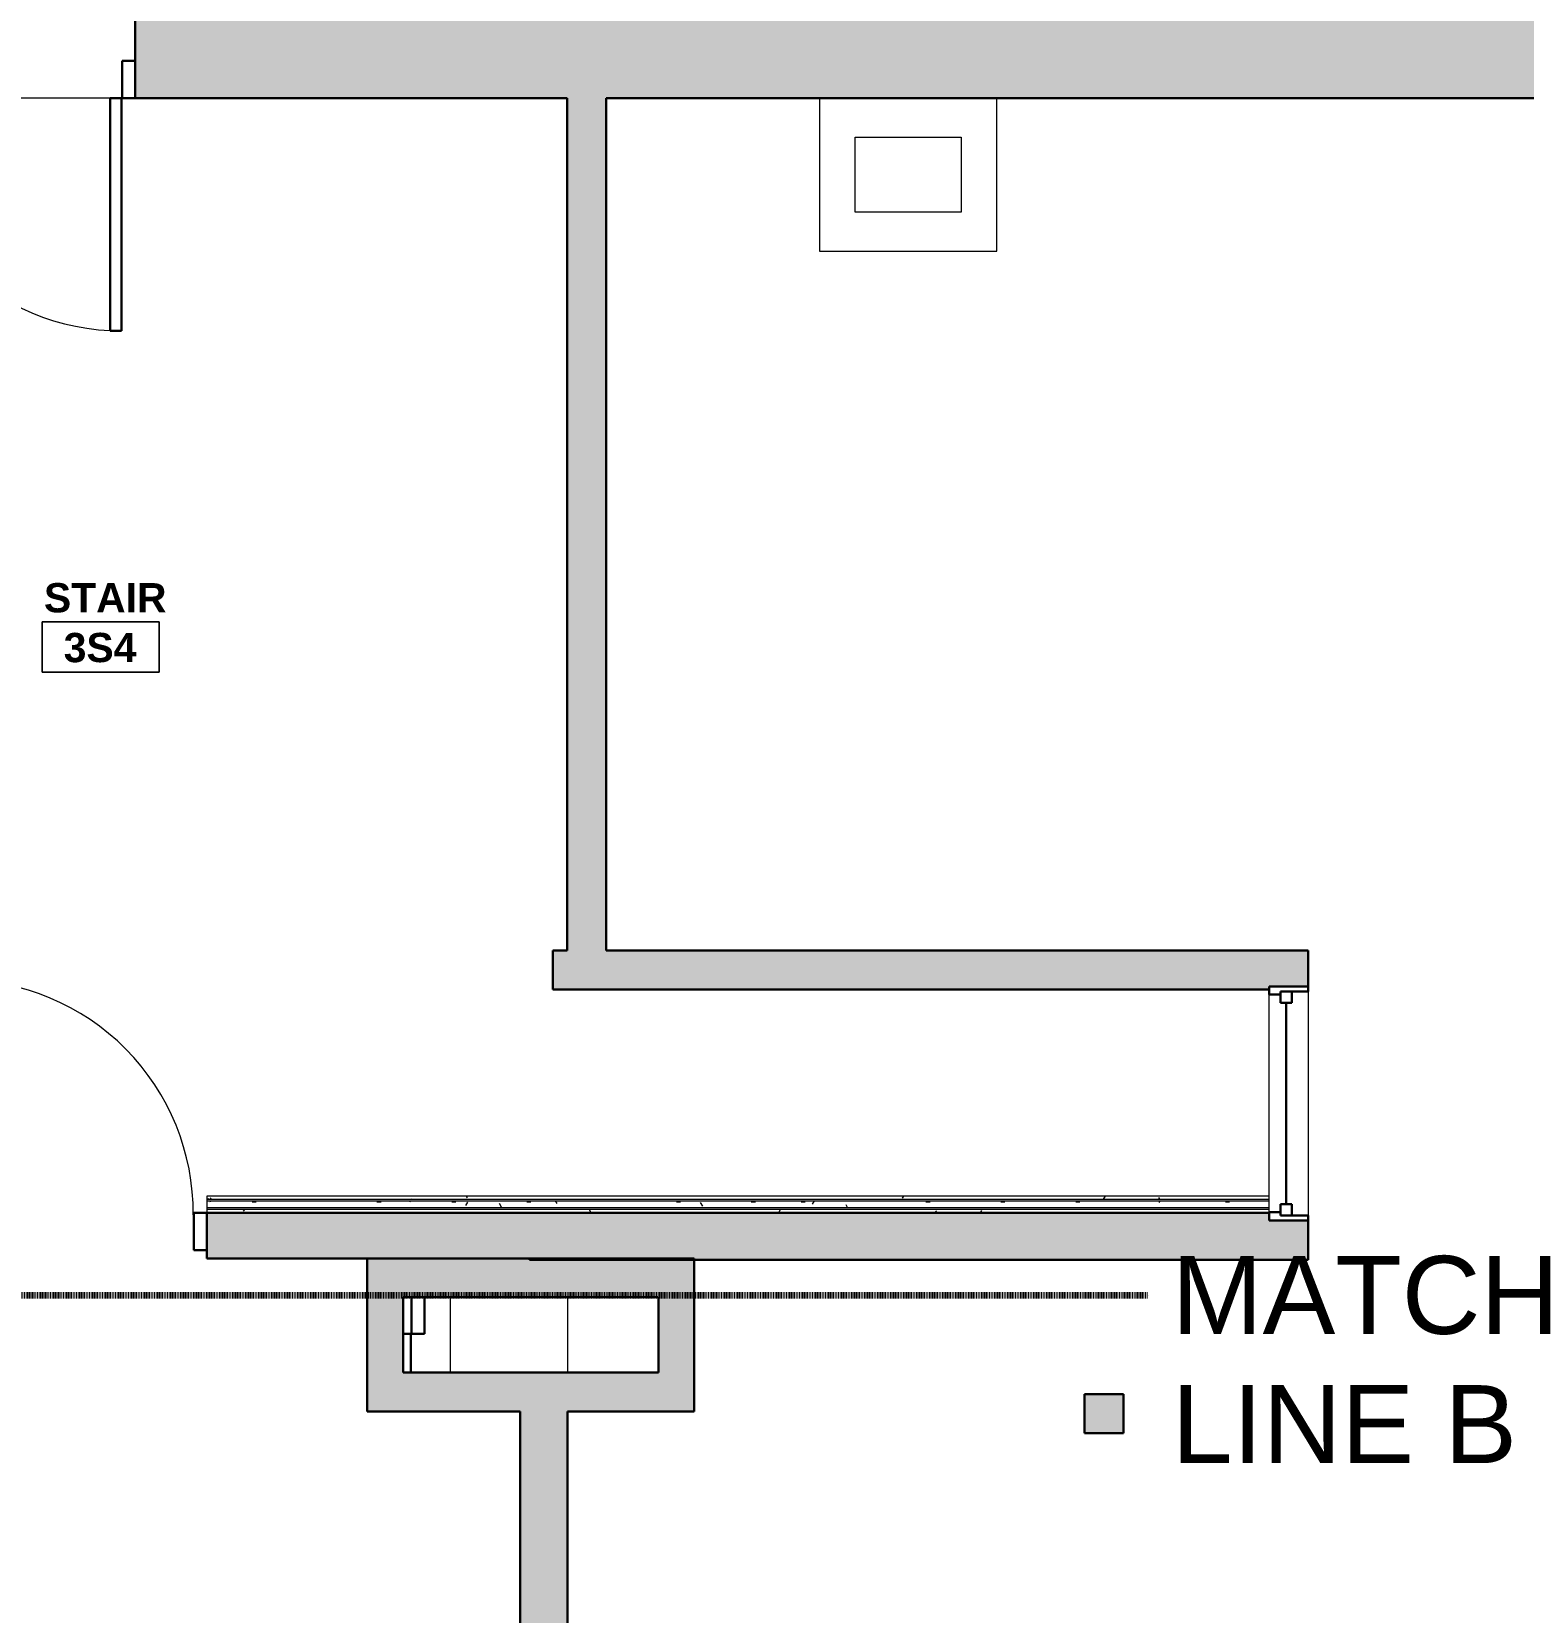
# Model space of a CAD drawing. Header units: inches. Extents: x -1176 to 1482, y -2527 to 978.
# Drawn here: x -836.5 to -606.9, y -216.8 to 26.5 of the extents above; entities that cross this region are included whole.
import ezdxf

# ---------------------------------------------------------------- set-up
doc = ezdxf.new("R2010")
doc.units = ezdxf.units.IN
doc.header["$MEASUREMENT"] = 0
doc.linetypes.add('Dash', pattern=[0.25, 0.125, -0.125])
for name, color, linetype, lineweight in [('A-ANNO-MATC', 214, 'Dash', 140), ('A-AREA-IDEN', 2, 'Continuous', 9), ('A-COLS', 52, 'Continuous', 18), ('A-DOOR', 31, 'Continuous', 18), ('A-DOOR-FRAM', 31, 'Continuous', 30), ('A-GLAZ', 151, 'Continuous', 18), ('A-WALL', 113, 'Continuous', 18), ('A-WALL-PATT', 111, 'Continuous', 18), ('G-ANNO-TEXT', 231, 'Continuous', 9), ('I-WALL', 2, 'Continuous', 18)]:
    doc.layers.add(name, color=color, linetype=linetype, lineweight=lineweight)
doc.styles.add('Swis721 Lt BT_1', font='swissl.ttf', dxfattribs={"height": 12})
doc.styles.add('Swis721 Lt BT_B', font='', dxfattribs={"height": 4.5})
doc.styles.get('Swis721 Lt BT_B').set_extended_font_data('Swis721 Lt BT', bold=True)
pattern_1 = [(0, (0, 0), (15.36, 3.84), [0.634, -10.886, 0.634, -10.886, -61.44]), (0, (0, 0), (15.36, 3.84), [-23.04, 0.634, -22.406, 0.634, -10.886, -26.88]), (0, (0, 0), (15.36, 3.84), [-57.6, 0.634, -7.046, 0.634, -18.566]), (120, (5.76, 1.92), (-11.005538, 11.38215), [0.634, -10.886, 0.634, -10.886, -61.44]), (120, (5.76, 1.92), (-11.005538, 11.38215), [-23.04, 0.634, -22.406, 0.634, -10.886, -26.88]), (120, (5.76, 1.92), (-11.005538, 11.38215), [-57.6, 0.634, -7.046, 0.634, -18.566]), (240, (7.68, 9.6), (-4.354462, -15.22215), [0.634, -10.886, 0.634, -10.886, -61.44]), (240, (7.68, 9.6), (-4.354462, -15.22215), [-23.04, 0.634, -22.406, 0.634, -10.886, -26.88]), (240, (7.68, 9.6), (-4.354462, -15.22215), [-57.6, 0.634, -7.046, 0.634, -18.566])]

# ---------------------------------------------------------------- blocks, each defined once
blk = doc.blocks.new('Double Hung - 36_ x 60_ 2-7095676-3rd Floor Power _ Signal')
at = {"layer": 'A-GLAZ', "color": 8, "lineweight": 30}
for p, q in [((-18, 3), (-17.25, 3)), ((-17.25, -1.25), (-17.25, 3)), ((17.25, -1.25), (17.25, 3)), ((18, 3), (17.25, 3)), ((-17.25, 0.5), (-17.25, -1.25)), ((-17.25, 0.5), (-15.5, 0.5)), ((-15.5, 0.5), (-15.5, -1.25)), ((15.5, 0.5), (15.5, -1.25)), ((17.25, 0.5), (15.5, 0.5)), ((17.25, 0.5), (17.25, -1.25)), ((-17.25, -1.25), (-15.5, -1.25)), ((-17.25, -1.25), (-16.75, -1.25)), ((-16.75, -3), (-16.75, -1.25)), ((-15.5, -0.375), (15.5, -0.375)), ((17.25, -1.25), (15.5, -1.25)), ((16.75, -1.25), (17.25, -1.25)), ((16.75, -1.25), (16.75, -3)), ((-16.75, -3), (-18, -3)), ((16.75, -3), (18, -3))]:
    blk.add_line(p, q, dxfattribs=at)
blk = doc.blocks.new('Single Flush - D13 3_ X 8_-8259286-3rd Floor Power _ Signal')
at = {"layer": 'A-DOOR', "lineweight": 30}
for p, q in [((16.15625, -10), (17.90625, -10)), ((16.15625, -45.8125), (16.15625, -10)), ((17.90625, -10), (17.90625, -45.8125)), ((17.90625, -45.8125), (16.15625, -45.8125))]:
    blk.add_line(p, q, dxfattribs=at)
at = {"layer": 'A-DOOR', "lineweight": 9}
blk.add_arc((17.90625, -10), 35.8125, 179.5, 270, dxfattribs=at)
at = {"layer": 'A-DOOR-FRAM'}
for p, q in [((-20, -4.25), (-20, -10)), ((-20, -4.25), (-18, -4.25)), ((-18, -4.25), (-18, -10)), ((18.000004, -4.25), (18.000004, -10)), ((18.000004, -4.25), (20.000004, -4.25)), ((20.000004, -4.25), (20.000004, -10)), ((-20, -10), (-18, -10)), ((18.000004, -10), (20.000004, -10))]:
    blk.add_line(p, q, dxfattribs=at)
blk = doc.blocks.new('Single Flush - D13 3_ X 8_-8249661-3rd Floor Power _ Signal')
at = {"layer": 'A-DOOR', "lineweight": 30}
for p, q in [((16.7, -5.5), (17.91, -5.5)), ((17.91, -5.5), (17.91, -11.43))]:
    blk.add_line(p, q, dxfattribs=at)
at = {"layer": 'A-DOOR-FRAM'}
for p, q in [((18, 0.14), (18, -5.5)), ((20, 0.14), (20, -5.5)), ((18, -5.5), (20, -5.5))]:
    blk.add_line(p, q, dxfattribs=at)
blk = doc.blocks.new('Single Flush - D13 3_ X 8_-8259244-3rd Floor Power _ Signal')
at = {"layer": 'A-DOOR', "lineweight": 30}
for p, q in [((16.15625, -3.5), (17.90625, -3.5)), ((16.15625, -39.3125), (16.15625, -3.5)), ((17.90625, -3.5), (17.90625, -39.3125)), ((17.90625, -39.3125), (16.15625, -39.3125))]:
    blk.add_line(p, q, dxfattribs=at)
at = {"layer": 'A-DOOR', "lineweight": 9}
blk.add_arc((17.90625, -3.5), 35.8125, 179.5, 270, dxfattribs=at)
at = {"layer": 'A-DOOR-FRAM'}
for p, q in [((-20, 2.25), (-20, -3.5)), ((-20, 2.25), (-18, 2.25)), ((-18, 2.25), (-18, -3.5)), ((18.000004, 2.25), (18.000004, -3.5)), ((18.000004, 2.25), (20.000004, 2.25)), ((20.000004, 2.25), (20.000004, -3.5)), ((-20, -3.5), (-18, -3.5)), ((18.000004, -3.5), (20.000004, -3.5))]:
    blk.add_line(p, q, dxfattribs=at)
blk = doc.blocks.new('Room Tag - Room Name and Number-3379422-3rd Floor Power _ Signal')
at = {"layer": 'A-AREA-IDEN'}
for p, q in [((-0.1881, -0.1636), (-0.1881, -0.0018)), ((-0.1881, -0.0018), (0.1869, -0.0018)), ((0.1869, -0.0018), (-0.1881, -0.0018)), ((-0.1881, -0.0018), (-0.1881, -0.1636)), ((0.1869, -0.0018), (0.1869, -0.1636)), ((0.1869, -0.1636), (0.1869, -0.0018)), ((0.1869, -0.1636), (-0.1881, -0.1636)), ((-0.1881, -0.1636), (0.1869, -0.1636))]:
    blk.add_line(p, q, dxfattribs=at)

msp = doc.modelspace()

# ---------------------------------------------------------------- hatches: boundary and pattern name
at = {"layer": 'A-COLS'}
msp.add_hatch(color=250, dxfattribs=at).paths.add_polyline_path([(-668.48, -189.19), (-668.48, -183.19), (-674.48, -183.19), (-674.48, -189.19)], flags=0)
at = {"layer": 'A-WALL-PATT', "lineweight": 9}
h = msp.add_hatch(color=7, dxfattribs=at)
h.paths.add_polyline_path([(-590.07, 16.25), (-590.07, 36.25), (-820.56, 36.25), (-820.56, 16.25), (-748.06, 16.25)], flags=0)
h.paths.add_polyline_path([(-860.56, 16.25), (-860.56, 36.25), (-1015.06, 36.25), (-1015.06, 16.25), (-904.93, 16.25)], flags=0)
for points in [[(-754.06, -114.93), (-748.06, -114.93), (-748.06, 16.25), (-754.06, 16.25), (-754.06, -54.49)], [(-646.06, -120.93), (-646.06, -120.45), (-640.06, -120.45), (-640.06, -114.93), (-756.29, -114.93), (-756.29, -120.93)], [(-646.06, -162.54), (-646.06, -155.29), (-759.9, -155.29), (-759.9, -162.54)], [(-640.06, -162.54), (-640.06, -156.45), (-646.06, -156.45), (-646.06, -162.54)], [(-740.03, -168.29), (-734.53, -168.29), (-734.53, -162.29), (-784.84, -162.29), (-784.84, -168.29), (-767.47, -168.29)], [(-779.34, -179.86), (-779.34, -168.29), (-784.84, -168.29), (-784.84, -179.86)], [(-734.53, -179.86), (-734.53, -168.29), (-740.03, -168.29), (-740.03, -179.86)], [(-734.53, -185.86), (-734.53, -179.86), (-784.84, -179.86), (-784.84, -185.86), (-754.04, -185.86)], [(-754.04, -351.54), (-754.04, -185.86), (-761.29, -185.86), (-761.29, -351.54)]]:
    msp.add_hatch(color=7, dxfattribs=at).paths.add_polyline_path(points, flags=0)
h = msp.add_hatch(dxfattribs=at)
h.set_pattern_fill('FP_1', color=256, style=0, pattern_type=2)
h.set_pattern_definition(pattern_1)
h.paths.add_polyline_path([(-646.06, -153.2), (-646.06, -152.7), (-809.53, -152.7), (-809.53, -153.2), (-767.47, -153.2)], flags=0)
h = msp.add_hatch(color=7, dxfattribs=at)
h.paths.add_polyline_path([(-767.47, -162.29), (-759.9, -162.29), (-759.9, -155.29), (-809.53, -155.29), (-809.53, -162.29)], flags=0)
h.paths.add_polyline_path([(-849.53, -162.29), (-849.53, -155.29), (-1010.79, -155.29), (-1010.79, -156.61), (-1020.29, -156.61), (-1020.29, -162.29), (-859.11, -162.29)], flags=0)
h = msp.add_hatch(dxfattribs=at)
h.set_pattern_fill('FP_1', color=256, style=0, pattern_type=2)
h.set_pattern_definition(pattern_1)
h.paths.add_polyline_path([(-646.06, -154.45), (-646.06, -153.45), (-809.53, -153.45), (-809.53, -154.45), (-767.47, -154.45)], flags=0)
h = msp.add_hatch(dxfattribs=at)
h.set_pattern_fill('FP_1', color=256, style=0, pattern_type=2)
h.set_pattern_definition(pattern_1)
h.paths.add_polyline_path([(-646.06, -155.2), (-646.06, -154.7), (-809.53, -154.7), (-809.53, -155.2), (-767.47, -155.2)], flags=0)

# ---------------------------------------------------------------- linework, layer by layer
at = {"layer": 'A-ANNO-MATC'}
msp.add_line((-1047.65, -167.98), (-664.65, -167.98), dxfattribs=at)
at = {"layer": 'A-COLS', "color": 8, "lineweight": 30}
for p, q in [((-668.48, -183.19), (-674.48, -183.19)), ((-674.48, -183.19), (-674.48, -189.19)), ((-668.48, -189.19), (-668.48, -183.19)), ((-674.48, -189.19), (-668.48, -189.19))]:
    msp.add_line(p, q, dxfattribs=at)
at = {"layer": 'A-WALL', "color": 8, "lineweight": 30}
for p, q in [((-820.56, 36.25), (-820.56, 16.25)), ((-820.56, 16.25), (-754.06, 16.25)), ((-754.06, 16.25), (-754.06, -114.93)), ((-748.06, 16.25), (-570.07, 16.25)), ((-748.06, -114.93), (-748.06, 16.25)), ((-754.06, -114.93), (-756.29, -114.93)), ((-756.29, -114.93), (-756.29, -120.93)), ((-640.06, -114.93), (-748.06, -114.93)), ((-640.06, -120.45), (-640.06, -114.93)), ((-756.29, -120.93), (-646.06, -120.93)), ((-646.06, -120.93), (-646.06, -120.45)), ((-646.06, -120.45), (-640.06, -120.45)), ((-759.9, -155.29), (-809.53, -155.29)), ((-809.53, -155.29), (-809.53, -162.29)), ((-640.06, -156.45), (-646.06, -156.45)), ((-640.06, -162.54), (-640.06, -156.45)), ((-734.53, -162.29), (-809.53, -162.29)), ((-784.84, -162.29), (-784.84, -168.29)), ((-734.53, -168.29), (-734.53, -162.29)), ((-646.06, -162.54), (-640.06, -162.54)), ((-779.34, -168.29), (-740.03, -168.29)), ((-784.84, -179.86), (-784.84, -185.86)), ((-740.03, -179.86), (-779.34, -179.86)), ((-734.53, -185.86), (-734.53, -179.86)), ((-784.84, -185.86), (-761.29, -185.86)), ((-754.04, -185.86), (-734.53, -185.86))]:
    msp.add_line(p, q, dxfattribs=at)
at = {"layer": 'A-WALL', "lineweight": 9}
for p, q in [((-820.56, 16.25), (-860.56, 16.25)), ((-646.06, -152.7), (-646.06, -120.93)), ((-640.06, -120.45), (-640.06, -156.45)), ((-646.06, -155.29), (-646.06, -155.2)), ((-772.04, -179.86), (-772.04, -168.29)), ((-754.04, -168.29), (-754.04, -179.86))]:
    msp.add_line(p, q, dxfattribs=at)
at = {"layer": 'A-WALL'}
for p, q in [((-715.24, 16.25), (-715.24, 10.25)), ((-687.98, 10.25), (-687.98, 16.25)), ((-709.74, 10.25), (-693.48, 10.25)), ((-715.24, -1.31), (-715.24, -7.31)), ((-693.48, -1.31), (-709.74, -1.31)), ((-687.98, -7.31), (-687.98, -1.31)), ((-715.24, -7.31), (-687.98, -7.31)), ((-809.53, -153.2), (-646.06, -153.2)), ((-809.53, -153.45), (-646.06, -153.45)), ((-809.53, -154.45), (-646.06, -154.45)), ((-809.53, -154.7), (-646.06, -154.7))]:
    msp.add_line(p, q, dxfattribs=at)
at = {"layer": 'I-WALL'}
for p, q in [((-715.24, 10.25), (-715.24, -1.31)), ((-709.74, -1.31), (-709.74, 10.25)), ((-693.48, 10.25), (-693.48, -1.31)), ((-687.98, -1.31), (-687.98, 10.25)), ((-646.06, -152.7), (-809.53, -152.7)), ((-809.53, -152.7), (-809.53, -155.2)), ((-646.06, -155.2), (-646.06, -152.7)), ((-809.53, -155.2), (-646.06, -155.2))]:
    msp.add_line(p, q, dxfattribs=at)
at = {"layer": 'I-WALL', "color": 8, "lineweight": 30}
for p, q in [((-646.06, -155.29), (-759.9, -155.29)), ((-646.06, -156.45), (-646.06, -155.29)), ((-759.9, -162.29), (-759.9, -162.54)), ((-759.9, -162.54), (-646.06, -162.54)), ((-784.84, -168.29), (-784.84, -179.86)), ((-779.34, -179.86), (-779.34, -168.29)), ((-740.03, -168.29), (-740.03, -179.86)), ((-734.53, -179.86), (-734.53, -168.29)), ((-761.29, -185.86), (-761.29, -358.79)), ((-754.04, -351.54), (-754.04, -185.86))]:
    msp.add_line(p, q, dxfattribs=at)

# ---------------------------------------------------------------- block references
at = {"layer": 'A-AREA-IDEN', "xscale": 47.99999999999997, "yscale": 47.99999999999997, "zscale": 47.99999999999997}
msp.add_blockref('Room Tag - Room Name and Number-3379422-3rd Floor Power _ Signal', (-825.85, -64.24), dxfattribs=at)
at = {"layer": 'A-DOOR'}
for name, p in [('Single Flush - D13 3_ X 8_-8259286-3rd Floor Power _ Signal', (-840.56, 26.25)), ('Single Flush - D13 3_ X 8_-8249661-3rd Floor Power _ Signal', (-796.04, -168.43))]:
    msp.add_blockref(name, p, dxfattribs=at)
at = {"layer": 'A-DOOR', "rotation": 180}
msp.add_blockref('Single Flush - D13 3_ X 8_-8259244-3rd Floor Power _ Signal', (-829.53, -158.79), dxfattribs=at)
at = {"layer": 'A-GLAZ', "rotation": 269.9999999999999}
msp.add_blockref('Double Hung - 36_ x 60_ 2-7095676-3rd Floor Power _ Signal', (-643.06, -138.45), dxfattribs=at)

# ---------------------------------------------------------------- texts
at = {"layer": 'A-AREA-IDEN', "char_height": 4.5, "attachment_point": 1, "style": 'Swis721 Lt BT_B'}
for s, insert, width in [('STAIR', (-834.59, -58.38), 21.0585), ('3S4', (-831.55, -66.04), 13.332)]:
    msp.add_mtext(s, dxfattribs=dict(at, insert=insert, width=width))
at = {"layer": 'G-ANNO-TEXT', "color": 7, "char_height": 12, "attachment_point": 1, "style": 'Swis721 Lt BT_1'}
for s, insert, width in [('MATCH ', (-661.03, -161.92), 73.1745), ('LINE B', (-661.03, -181.8), 59.691)]:
    msp.add_mtext(s, dxfattribs=dict(at, insert=insert, width=width))

doc.saveas('drawing.dxf')
